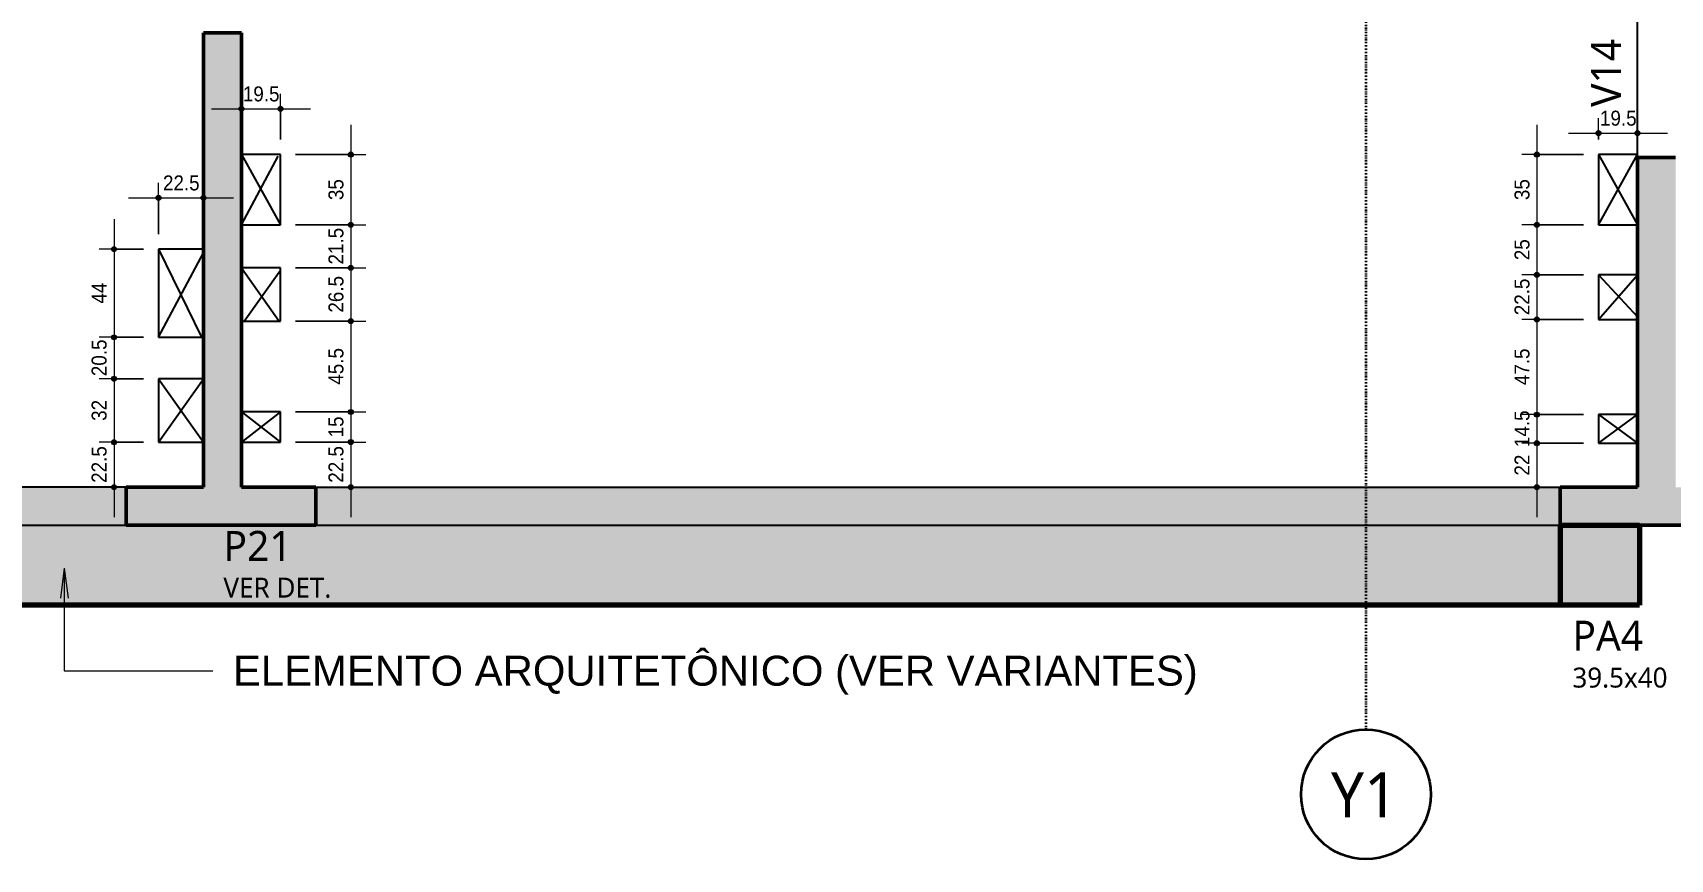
# Model space of a CAD drawing. Header units: centimetres. Extents: x -1981 to 73905, y -3196 to 88043.
# Drawn here: x -1326 to -506, y -1083 to -669 of the extents above; entities that cross this region are included whole.
import ezdxf

# ---------------------------------------------------------------- set-up
doc = ezdxf.new("R2010")
doc.units = ezdxf.units.CM
doc.linetypes.add('Dash dot', pattern=[1.5875, 0.635, -0.47625, 0, -0.47625])
for name, color, linetype, lineweight in [('A-ANNO-DIMS', 7, 'Continuous', 9), ('A-ANNO-DIMS-50', 7, 'Continuous', 9), ('A-DETL-THIN', 7, 'Continuous', 25), ('A-FLOR', 7, 'Continuous', 25), ('G-ANNO-TEXT', 7, 'Continuous', 9), ('S-BEAM', 7, 'Continuous', 25), ('S-BEAM-IDEN', 7, 'Continuous', 9), ('S-COLS', 7, 'Continuous', 25), ('S-COLS-IDEN', 7, 'Continuous', 9), ('S-GRID', 7, 'Continuous', 9), ('S-GRID-IDEN', 7, 'Continuous', 9)]:
    doc.layers.add(name, color=color, linetype=linetype, lineweight=lineweight)
doc.styles.add('Arial', font='arial.ttf', dxfattribs={"height": 15})
doc.styles.add('Arial_1', font='arial.ttf', dxfattribs={"width": 0.9, "height": 7.5})
doc.styles.add('Gadugi', font='gadugi.ttf', dxfattribs={"height": 15})
doc.styles.add('Gadugi_1', font='gadugi.ttf', dxfattribs={"height": 10})
doc.styles.add('Gadugi_2', font='gadugi.ttf', dxfattribs={"height": 0.2})
doc.styles.add('Gadugi_3', font='gadugi.ttf', dxfattribs={"height": 22.5})
doc.dimstyles.new('PED_1_5mm_ESQ', dxfattribs={"dimscale": 30.48, "dimtxt": 7.651945, "dimasz": 0.328084, "dimexe": 0.246063, "dimexo": 0.246063, "dimgap": 0.049213, "dimtad": 1, "dimdec": 1, "dimrnd": 0.5, "dimdsep": 46, "dimtxsty": 'Arial_1', "dimblk1": 'DOTSMALL', "dimblk2": 'DOTSMALL', "dimsah": 1, "dimcen": 0.09, "dimdle": 0.492126, "dimazin": 0, "dimtfac": 1, "dimtdec": 4, "dimtix": 1, "dimtmove": 0, "dimatfit": 3, "dimfxl": 1, "dimtvp": 1, "dimtolj": 1, "dimtzin": 0, "dimarcsym": 2})

# ---------------------------------------------------------------- blocks, each defined once
blk = doc.blocks.new('PED_TAG_PILAR_R04 - PILAR VER DET_-2523782-PL G 001 - FORMA DO PAVIMENTO TIPO 2')
at = {"layer": 'S-COLS-IDEN', "insert": (0.115, -0.633), "char_height": 0.2, "width": 1.37089, "attachment_point": 1, "style": 'Gadugi_2'}
blk.add_mtext('VER DET.', dxfattribs=at)
blk = doc.blocks.new('Eixo - Y1-2173029-PL G 001 - FORMA DO PAVIMENTO TIPO 2')
at = {"layer": 'S-GRID-IDEN', "color": 6, "lineweight": 35, "true_color": 0xff00ff}
blk.add_circle((0, 0), 0.65, dxfattribs=at)
blk = doc.blocks.new('DIMBLOCK221-PL G 001 - FORMA DO PAVIMENTO TIPO 2')
at = {"layer": 'A-ANNO-DIMS-50'}
h = blk.add_hatch(color=256, dxfattribs=at)
edge = h.paths.add_edge_path(flags=0)
edge.add_arc((-573.23, -730.41), 1.25, 0, 360)
h = blk.add_hatch(color=256, dxfattribs=at)
edge = h.paths.add_edge_path(flags=0)
edge.add_arc((-573.23, -765.59), 1.25, 0, 360)
for p, q in [((-573.23, -715.41), (-573.23, -765.59)), ((-549.86, -730.41), (-580.73, -730.41)), ((-573.23, -730.41), (-549.86, -730.41)), ((-549.86, -765.59), (-580.73, -765.59)), ((-573.23, -765.59), (-549.86, -765.59))]:
    blk.add_line(p, q, dxfattribs=at)
for centre in [(-573.23, -730.41), (-573.23, -765.59)]:
    blk.add_circle(centre, 1.25, dxfattribs=at)
at = {"layer": 'A-ANNO-DIMS-50', "color": 0, "insert": (-584.47, -753.18), "char_height": 7.5, "width": 12.4315, "attachment_point": 1, "rotation": 90, "line_spacing_factor": 0.941778, "style": 'Arial_1'}
blk.add_mtext('35', dxfattribs=at)
blk = doc.blocks.new('_DotSmall')
at = {"color": 0, "linetype": 'ByBlock', "const_width": 0.5}
blk.add_lwpolyline([(-0.0625, 0, 1), (0.0625, 0, 1)], format="xyb", close=True, dxfattribs=at)
blk = doc.blocks.new('DIMBLOCK222-PL G 001 - FORMA DO PAVIMENTO TIPO 2')
at = {"layer": 'A-ANNO-DIMS-50'}
h = blk.add_hatch(color=256, dxfattribs=at)
edge = h.paths.add_edge_path(flags=0)
edge.add_arc((-573.23, -765.59), 1.25, 0, 360)
h = blk.add_hatch(color=256, dxfattribs=at)
edge = h.paths.add_edge_path(flags=0)
edge.add_arc((-573.23, -790.57), 1.25, 0, 360)
for p, q in [((-549.86, -765.59), (-580.73, -765.59)), ((-573.23, -765.59), (-573.23, -790.57)), ((-573.23, -765.59), (-549.86, -765.59)), ((-549.86, -790.57), (-580.73, -790.57)), ((-573.23, -790.57), (-549.86, -790.57))]:
    blk.add_line(p, q, dxfattribs=at)
for centre in [(-573.23, -765.59), (-573.23, -790.57)]:
    blk.add_circle(centre, 1.25, dxfattribs=at)
at = {"layer": 'A-ANNO-DIMS-50', "color": 0, "insert": (-584.47, -783.26), "char_height": 7.5, "width": 12.4315, "attachment_point": 1, "rotation": 90, "line_spacing_factor": 0.941778, "style": 'Arial_1'}
blk.add_mtext('25', dxfattribs=at)
blk = doc.blocks.new('DIMBLOCK223-PL G 001 - FORMA DO PAVIMENTO TIPO 2')
at = {"layer": 'A-ANNO-DIMS-50'}
h = blk.add_hatch(color=256, dxfattribs=at)
edge = h.paths.add_edge_path(flags=0)
edge.add_arc((-573.23, -790.57), 1.25, 0, 360)
h = blk.add_hatch(color=256, dxfattribs=at)
edge = h.paths.add_edge_path(flags=0)
edge.add_arc((-573.23, -812.94), 1.25, 0, 360)
for p, q in [((-549.86, -790.57), (-580.73, -790.57)), ((-573.23, -790.57), (-573.23, -812.94)), ((-573.23, -790.57), (-549.86, -790.57)), ((-549.86, -812.94), (-580.73, -812.94)), ((-573.23, -812.94), (-549.86, -812.94))]:
    blk.add_line(p, q, dxfattribs=at)
for centre in [(-573.23, -790.57), (-573.23, -812.94)]:
    blk.add_circle(centre, 1.25, dxfattribs=at)
at = {"layer": 'A-ANNO-DIMS-50', "color": 0, "insert": (-584.47, -810.82), "char_height": 7.5, "width": 21.7551, "attachment_point": 1, "rotation": 90, "line_spacing_factor": 0.941778, "style": 'Arial_1'}
blk.add_mtext('22.5', dxfattribs=at)
blk = doc.blocks.new('DIMBLOCK224-PL G 001 - FORMA DO PAVIMENTO TIPO 2')
at = {"layer": 'A-ANNO-DIMS-50'}
h = blk.add_hatch(color=256, dxfattribs=at)
edge = h.paths.add_edge_path(flags=0)
edge.add_arc((-573.23, -812.94), 1.25, 0, 360)
h = blk.add_hatch(color=256, dxfattribs=at)
edge = h.paths.add_edge_path(flags=0)
edge.add_arc((-573.23, -860.61), 1.25, 0, 360)
for p, q in [((-549.86, -812.94), (-580.73, -812.94)), ((-573.23, -812.94), (-573.23, -860.61)), ((-573.23, -812.94), (-549.86, -812.94)), ((-549.86, -860.61), (-580.73, -860.61)), ((-573.23, -860.61), (-549.86, -860.61))]:
    blk.add_line(p, q, dxfattribs=at)
for centre in [(-573.23, -812.94), (-573.23, -860.61)]:
    blk.add_circle(centre, 1.25, dxfattribs=at)
at = {"layer": 'A-ANNO-DIMS-50', "color": 0, "insert": (-584.47, -845.84), "char_height": 7.5, "width": 21.7551, "attachment_point": 1, "rotation": 90, "line_spacing_factor": 0.941778, "style": 'Arial_1'}
blk.add_mtext('47.5', dxfattribs=at)
blk = doc.blocks.new('DIMBLOCK225-PL G 001 - FORMA DO PAVIMENTO TIPO 2')
at = {"layer": 'A-ANNO-DIMS-50'}
h = blk.add_hatch(color=256, dxfattribs=at)
edge = h.paths.add_edge_path(flags=0)
edge.add_arc((-573.23, -860.61), 1.25, 0, 360)
h = blk.add_hatch(color=256, dxfattribs=at)
edge = h.paths.add_edge_path(flags=0)
edge.add_arc((-573.23, -874.94), 1.25, 0, 360)
for p, q in [((-549.86, -860.61), (-580.73, -860.61)), ((-573.23, -860.61), (-573.23, -874.94)), ((-573.23, -860.61), (-549.86, -860.61)), ((-549.86, -874.94), (-580.73, -874.94)), ((-573.23, -874.94), (-549.86, -874.94))]:
    blk.add_line(p, q, dxfattribs=at)
for centre in [(-573.23, -860.61), (-573.23, -874.94)]:
    blk.add_circle(centre, 1.25, dxfattribs=at)
at = {"layer": 'A-ANNO-DIMS-50', "color": 0, "insert": (-584.47, -876.84), "char_height": 7.5, "width": 21.7551, "attachment_point": 1, "rotation": 90, "line_spacing_factor": 0.941778, "style": 'Arial_1'}
blk.add_mtext('14.5', dxfattribs=at)
blk = doc.blocks.new('DIMBLOCK226-PL G 001 - FORMA DO PAVIMENTO TIPO 2')
at = {"layer": 'A-ANNO-DIMS-50'}
h = blk.add_hatch(color=256, dxfattribs=at)
edge = h.paths.add_edge_path(flags=0)
edge.add_arc((-573.23, -874.94), 1.25, 0, 360)
h = blk.add_hatch(color=256, dxfattribs=at)
edge = h.paths.add_edge_path(flags=0)
edge.add_arc((-573.23, -896.95), 1.25, 0, 360)
for p, q in [((-549.86, -874.94), (-580.73, -874.94)), ((-573.23, -874.94), (-573.23, -911.95)), ((-573.23, -874.94), (-549.86, -874.94)), ((-569.09, -896.95), (-580.73, -896.95)), ((-573.23, -896.95), (-569.09, -896.95))]:
    blk.add_line(p, q, dxfattribs=at)
for centre in [(-573.23, -874.94), (-573.23, -896.95)]:
    blk.add_circle(centre, 1.25, dxfattribs=at)
at = {"layer": 'A-ANNO-DIMS-50', "color": 0, "insert": (-584.47, -891.12), "char_height": 7.5, "width": 12.4315, "attachment_point": 1, "rotation": 90, "line_spacing_factor": 0.941778, "style": 'Arial_1'}
blk.add_mtext('22', dxfattribs=at)
blk = doc.blocks.new('DIMBLOCK227-PL G 001 - FORMA DO PAVIMENTO TIPO 2')
at = {"layer": 'A-ANNO-DIMS-50'}
h = blk.add_hatch(color=256, dxfattribs=at)
edge = h.paths.add_edge_path(flags=0)
edge.add_arc((-542.36, -719.64), 1.25, 0, 360)
h = blk.add_hatch(color=256, dxfattribs=at)
edge = h.paths.add_edge_path(flags=0)
edge.add_arc((-522.86, -719.64), 1.25, 0, 360)
for p, q in [((-542.36, -722.91), (-542.36, -712.14)), ((-522.86, -724.33), (-522.86, -712.14)), ((-557.36, -719.64), (-507.86, -719.64)), ((-542.36, -719.64), (-542.36, -722.91)), ((-522.86, -719.64), (-522.86, -724.33))]:
    blk.add_line(p, q, dxfattribs=at)
for centre in [(-542.36, -719.64), (-522.86, -719.64)]:
    blk.add_circle(centre, 1.25, dxfattribs=at)
at = {"layer": 'A-ANNO-DIMS-50', "color": 0, "insert": (-541.68, -708.4), "char_height": 7.5, "width": 21.7551, "attachment_point": 1, "line_spacing_factor": 0.941778, "style": 'Arial_1'}
blk.add_mtext('19.5', dxfattribs=at)
blk = doc.blocks.new('DIMBLOCK228-PL G 001 - FORMA DO PAVIMENTO TIPO 2')
at = {"layer": 'A-ANNO-DIMS-50'}
h = blk.add_hatch(color=256, dxfattribs=at)
edge = h.paths.add_edge_path(flags=0)
edge.add_arc((-1167.09, -730.41), 1.25, 0, 360)
h = blk.add_hatch(color=256, dxfattribs=at)
edge = h.paths.add_edge_path(flags=0)
edge.add_arc((-1167.09, -765.59), 1.25, 0, 360)
for p, q in [((-1167.09, -715.41), (-1167.09, -765.59)), ((-1194.86, -730.41), (-1159.59, -730.41)), ((-1167.09, -730.41), (-1194.86, -730.41)), ((-1194.86, -765.59), (-1159.59, -765.59)), ((-1167.09, -765.59), (-1194.86, -765.59))]:
    blk.add_line(p, q, dxfattribs=at)
for centre in [(-1167.09, -730.41), (-1167.09, -765.59)]:
    blk.add_circle(centre, 1.25, dxfattribs=at)
at = {"layer": 'A-ANNO-DIMS-50', "color": 0, "insert": (-1178.32, -753.18), "char_height": 7.5, "width": 12.4315, "attachment_point": 1, "rotation": 90, "line_spacing_factor": 0.941778, "style": 'Arial_1'}
blk.add_mtext('35', dxfattribs=at)
blk = doc.blocks.new('DIMBLOCK229-PL G 001 - FORMA DO PAVIMENTO TIPO 2')
at = {"layer": 'A-ANNO-DIMS-50'}
h = blk.add_hatch(color=256, dxfattribs=at)
edge = h.paths.add_edge_path(flags=0)
edge.add_arc((-1167.09, -765.59), 1.25, 0, 360)
h = blk.add_hatch(color=256, dxfattribs=at)
edge = h.paths.add_edge_path(flags=0)
edge.add_arc((-1167.09, -787.12), 1.25, 0, 360)
for p, q in [((-1194.86, -765.59), (-1159.59, -765.59)), ((-1167.09, -765.59), (-1194.86, -765.59)), ((-1167.09, -765.59), (-1167.09, -787.12)), ((-1194.86, -787.12), (-1159.59, -787.12)), ((-1167.09, -787.12), (-1194.86, -787.12))]:
    blk.add_line(p, q, dxfattribs=at)
for centre in [(-1167.09, -765.59), (-1167.09, -787.12)]:
    blk.add_circle(centre, 1.25, dxfattribs=at)
at = {"layer": 'A-ANNO-DIMS-50', "color": 0, "insert": (-1178.32, -785.42), "char_height": 7.5, "width": 21.7551, "attachment_point": 1, "rotation": 90, "line_spacing_factor": 0.941778, "style": 'Arial_1'}
blk.add_mtext('21.5', dxfattribs=at)
blk = doc.blocks.new('DIMBLOCK230-PL G 001 - FORMA DO PAVIMENTO TIPO 2')
at = {"layer": 'A-ANNO-DIMS-50'}
h = blk.add_hatch(color=256, dxfattribs=at)
edge = h.paths.add_edge_path(flags=0)
edge.add_arc((-1167.09, -787.12), 1.25, 0, 360)
h = blk.add_hatch(color=256, dxfattribs=at)
edge = h.paths.add_edge_path(flags=0)
edge.add_arc((-1167.09, -813.78), 1.25, 0, 360)
for p, q in [((-1194.86, -787.12), (-1159.59, -787.12)), ((-1167.09, -787.12), (-1194.86, -787.12)), ((-1167.09, -787.12), (-1167.09, -813.78)), ((-1194.86, -813.78), (-1159.59, -813.78)), ((-1167.09, -813.78), (-1194.86, -813.78))]:
    blk.add_line(p, q, dxfattribs=at)
for centre in [(-1167.09, -787.12), (-1167.09, -813.78)]:
    blk.add_circle(centre, 1.25, dxfattribs=at)
at = {"layer": 'A-ANNO-DIMS-50', "color": 0, "insert": (-1178.32, -809.52), "char_height": 7.5, "width": 21.7551, "attachment_point": 1, "rotation": 90, "line_spacing_factor": 0.941778, "style": 'Arial_1'}
blk.add_mtext('26.5', dxfattribs=at)
blk = doc.blocks.new('DIMBLOCK231-PL G 001 - FORMA DO PAVIMENTO TIPO 2')
at = {"layer": 'A-ANNO-DIMS-50'}
h = blk.add_hatch(color=256, dxfattribs=at)
edge = h.paths.add_edge_path(flags=0)
edge.add_arc((-1167.09, -813.78), 1.25, 0, 360)
h = blk.add_hatch(color=256, dxfattribs=at)
edge = h.paths.add_edge_path(flags=0)
edge.add_arc((-1167.09, -859.28), 1.25, 0, 360)
for p, q in [((-1194.86, -813.78), (-1159.59, -813.78)), ((-1167.09, -813.78), (-1194.86, -813.78)), ((-1167.09, -813.78), (-1167.09, -859.28)), ((-1194.86, -859.28), (-1159.59, -859.28)), ((-1167.09, -859.28), (-1194.86, -859.28))]:
    blk.add_line(p, q, dxfattribs=at)
for centre in [(-1167.09, -813.78), (-1167.09, -859.28)]:
    blk.add_circle(centre, 1.25, dxfattribs=at)
at = {"layer": 'A-ANNO-DIMS-50', "color": 0, "insert": (-1178.32, -845.59), "char_height": 7.5, "width": 21.7551, "attachment_point": 1, "rotation": 90, "line_spacing_factor": 0.941778, "style": 'Arial_1'}
blk.add_mtext('45.5', dxfattribs=at)
blk = doc.blocks.new('DIMBLOCK232-PL G 001 - FORMA DO PAVIMENTO TIPO 2')
at = {"layer": 'A-ANNO-DIMS-50'}
h = blk.add_hatch(color=256, dxfattribs=at)
edge = h.paths.add_edge_path(flags=0)
edge.add_arc((-1167.09, -859.28), 1.25, 0, 360)
h = blk.add_hatch(color=256, dxfattribs=at)
edge = h.paths.add_edge_path(flags=0)
edge.add_arc((-1167.09, -874.33), 1.25, 0, 360)
for p, q in [((-1194.86, -859.28), (-1159.59, -859.28)), ((-1167.09, -859.28), (-1194.86, -859.28)), ((-1167.09, -859.28), (-1167.09, -874.33)), ((-1194.86, -874.33), (-1159.59, -874.33)), ((-1167.09, -874.33), (-1194.86, -874.33))]:
    blk.add_line(p, q, dxfattribs=at)
for centre in [(-1167.09, -859.28), (-1167.09, -874.33)]:
    blk.add_circle(centre, 1.25, dxfattribs=at)
at = {"layer": 'A-ANNO-DIMS-50', "color": 0, "insert": (-1178.32, -871.98), "char_height": 7.5, "width": 12.4315, "attachment_point": 1, "rotation": 90, "line_spacing_factor": 0.941778, "style": 'Arial_1'}
blk.add_mtext('15', dxfattribs=at)
blk = doc.blocks.new('DIMBLOCK233-PL G 001 - FORMA DO PAVIMENTO TIPO 2')
at = {"layer": 'A-ANNO-DIMS-50'}
h = blk.add_hatch(color=256, dxfattribs=at)
edge = h.paths.add_edge_path(flags=0)
edge.add_arc((-1167.09, -874.33), 1.25, 0, 360)
h = blk.add_hatch(color=256, dxfattribs=at)
edge = h.paths.add_edge_path(flags=0)
edge.add_arc((-1167.09, -896.95), 1.25, 0, 360)
for p, q in [((-1194.86, -874.33), (-1159.59, -874.33)), ((-1167.09, -874.33), (-1194.86, -874.33)), ((-1167.09, -874.33), (-1167.09, -911.95)), ((-1177.11, -896.95), (-1159.59, -896.95)), ((-1167.09, -896.95), (-1177.11, -896.95))]:
    blk.add_line(p, q, dxfattribs=at)
for centre in [(-1167.09, -874.33), (-1167.09, -896.95)]:
    blk.add_circle(centre, 1.25, dxfattribs=at)
at = {"layer": 'A-ANNO-DIMS-50', "color": 0, "insert": (-1178.32, -894.7), "char_height": 7.5, "width": 21.7551, "attachment_point": 1, "rotation": 90, "line_spacing_factor": 0.941778, "style": 'Arial_1'}
blk.add_mtext('22.5', dxfattribs=at)
blk = doc.blocks.new('DIMBLOCK234-PL G 001 - FORMA DO PAVIMENTO TIPO 2')
at = {"layer": 'A-ANNO-DIMS-50'}
h = blk.add_hatch(color=256, dxfattribs=at)
edge = h.paths.add_edge_path(flags=0)
edge.add_arc((-1221.86, -707.49), 1.25, 0, 360)
h = blk.add_hatch(color=256, dxfattribs=at)
edge = h.paths.add_edge_path(flags=0)
edge.add_arc((-1202.36, -707.49), 1.25, 0, 360)
for p, q in [((-1221.86, -713.22), (-1221.86, -699.99)), ((-1202.36, -722.91), (-1202.36, -699.99)), ((-1236.86, -707.49), (-1187.36, -707.49)), ((-1221.86, -707.49), (-1221.86, -713.22)), ((-1202.36, -707.49), (-1202.36, -722.91))]:
    blk.add_line(p, q, dxfattribs=at)
for centre in [(-1221.86, -707.49), (-1202.36, -707.49)]:
    blk.add_circle(centre, 1.25, dxfattribs=at)
at = {"layer": 'A-ANNO-DIMS-50', "color": 0, "insert": (-1221.18, -696.25), "char_height": 7.5, "width": 21.7551, "attachment_point": 1, "line_spacing_factor": 0.941778, "style": 'Arial_1'}
blk.add_mtext('19.5', dxfattribs=at)
blk = doc.blocks.new('DIMBLOCK235-PL G 001 - FORMA DO PAVIMENTO TIPO 2')
at = {"layer": 'A-ANNO-DIMS-50'}
h = blk.add_hatch(color=256, dxfattribs=at)
edge = h.paths.add_edge_path(flags=0)
edge.add_arc((-1285.69, -777.75), 1.25, 0, 360)
h = blk.add_hatch(color=256, dxfattribs=at)
edge = h.paths.add_edge_path(flags=0)
edge.add_arc((-1285.69, -821.89), 1.25, 0, 360)
for p, q in [((-1285.69, -762.75), (-1285.69, -821.89)), ((-1270.86, -777.75), (-1293.19, -777.75)), ((-1285.69, -777.75), (-1270.86, -777.75)), ((-1270.86, -821.89), (-1293.19, -821.89)), ((-1285.69, -821.89), (-1270.86, -821.89))]:
    blk.add_line(p, q, dxfattribs=at)
for centre in [(-1285.69, -777.75), (-1285.69, -821.89)]:
    blk.add_circle(centre, 1.25, dxfattribs=at)
at = {"layer": 'A-ANNO-DIMS-50', "color": 0, "insert": (-1296.92, -805), "char_height": 7.5, "width": 12.4315, "attachment_point": 1, "rotation": 90, "line_spacing_factor": 0.941778, "style": 'Arial_1'}
blk.add_mtext('44', dxfattribs=at)
blk = doc.blocks.new('DIMBLOCK236-PL G 001 - FORMA DO PAVIMENTO TIPO 2')
at = {"layer": 'A-ANNO-DIMS-50'}
h = blk.add_hatch(color=256, dxfattribs=at)
edge = h.paths.add_edge_path(flags=0)
edge.add_arc((-1285.69, -821.89), 1.25, 0, 360)
h = blk.add_hatch(color=256, dxfattribs=at)
edge = h.paths.add_edge_path(flags=0)
edge.add_arc((-1285.69, -842.63), 1.25, 0, 360)
for p, q in [((-1270.86, -821.89), (-1293.19, -821.89)), ((-1285.69, -821.89), (-1285.69, -842.63)), ((-1285.69, -821.89), (-1270.86, -821.89)), ((-1270.86, -842.63), (-1293.19, -842.63)), ((-1285.69, -842.63), (-1270.86, -842.63))]:
    blk.add_line(p, q, dxfattribs=at)
for centre in [(-1285.69, -821.89), (-1285.69, -842.63)]:
    blk.add_circle(centre, 1.25, dxfattribs=at)
at = {"layer": 'A-ANNO-DIMS-50', "color": 0, "insert": (-1296.92, -841.33), "char_height": 7.5, "width": 21.7551, "attachment_point": 1, "rotation": 90, "line_spacing_factor": 0.941778, "style": 'Arial_1'}
blk.add_mtext('20.5', dxfattribs=at)
blk = doc.blocks.new('DIMBLOCK237-PL G 001 - FORMA DO PAVIMENTO TIPO 2')
at = {"layer": 'A-ANNO-DIMS-50'}
h = blk.add_hatch(color=256, dxfattribs=at)
edge = h.paths.add_edge_path(flags=0)
edge.add_arc((-1285.69, -842.63), 1.25, 0, 360)
h = blk.add_hatch(color=256, dxfattribs=at)
edge = h.paths.add_edge_path(flags=0)
edge.add_arc((-1285.69, -874.44), 1.25, 0, 360)
for p, q in [((-1270.86, -842.63), (-1293.19, -842.63)), ((-1285.69, -842.63), (-1285.69, -874.44)), ((-1285.69, -842.63), (-1270.86, -842.63)), ((-1270.86, -874.44), (-1293.19, -874.44)), ((-1285.69, -874.44), (-1270.86, -874.44))]:
    blk.add_line(p, q, dxfattribs=at)
for centre in [(-1285.69, -842.63), (-1285.69, -874.44)]:
    blk.add_circle(centre, 1.25, dxfattribs=at)
at = {"layer": 'A-ANNO-DIMS-50', "color": 0, "insert": (-1296.92, -863.72), "char_height": 7.5, "width": 12.4315, "attachment_point": 1, "rotation": 90, "line_spacing_factor": 0.941778, "style": 'Arial_1'}
blk.add_mtext('32', dxfattribs=at)
blk = doc.blocks.new('DIMBLOCK238-PL G 001 - FORMA DO PAVIMENTO TIPO 2')
at = {"layer": 'A-ANNO-DIMS-50'}
h = blk.add_hatch(color=256, dxfattribs=at)
edge = h.paths.add_edge_path(flags=0)
edge.add_arc((-1285.69, -874.44), 1.25, 0, 360)
h = blk.add_hatch(color=256, dxfattribs=at)
edge = h.paths.add_edge_path(flags=0)
edge.add_arc((-1285.69, -896.95), 1.25, 0, 360)
for p, q in [((-1270.86, -874.44), (-1293.19, -874.44)), ((-1285.69, -874.44), (-1285.69, -911.95)), ((-1285.69, -874.44), (-1270.86, -874.44)), ((-1287.11, -896.95), (-1278.19, -896.95)), ((-1285.69, -896.95), (-1287.11, -896.95))]:
    blk.add_line(p, q, dxfattribs=at)
for centre in [(-1285.69, -874.44), (-1285.69, -896.95)]:
    blk.add_circle(centre, 1.25, dxfattribs=at)
at = {"layer": 'A-ANNO-DIMS-50', "color": 0, "insert": (-1296.92, -894.76), "char_height": 7.5, "width": 21.7551, "attachment_point": 1, "rotation": 90, "line_spacing_factor": 0.941778, "style": 'Arial_1'}
blk.add_mtext('22.5', dxfattribs=at)
blk = doc.blocks.new('DIMBLOCK239-PL G 001 - FORMA DO PAVIMENTO TIPO 2')
at = {"layer": 'A-ANNO-DIMS-50'}
h = blk.add_hatch(color=256, dxfattribs=at)
edge = h.paths.add_edge_path(flags=0)
edge.add_arc((-1263.36, -752.06), 1.25, 0, 360)
h = blk.add_hatch(color=256, dxfattribs=at)
edge = h.paths.add_edge_path(flags=0)
edge.add_arc((-1240.86, -752.06), 1.25, 0, 360)
for p, q in [((-1263.36, -770.25), (-1263.36, -744.56)), ((-1240.86, -757.79), (-1240.86, -744.56)), ((-1278.36, -752.06), (-1225.86, -752.06)), ((-1263.36, -752.06), (-1263.36, -770.25)), ((-1240.86, -752.06), (-1240.86, -757.79))]:
    blk.add_line(p, q, dxfattribs=at)
for centre in [(-1263.36, -752.06), (-1240.86, -752.06)]:
    blk.add_circle(centre, 1.25, dxfattribs=at)
at = {"layer": 'A-ANNO-DIMS-50', "color": 0, "insert": (-1261.18, -740.82), "char_height": 7.5, "width": 21.7551, "attachment_point": 1, "line_spacing_factor": 0.941778, "style": 'Arial_1'}
blk.add_mtext('22.5', dxfattribs=at)

msp = doc.modelspace()

# ---------------------------------------------------------------- hatches: boundary and pattern name
at = {"layer": 'A-FLOR', "true_color": 0xffffcc}
msp.add_hatch(color=7, dxfattribs=at).paths.add_polyline_path([(-561.36, -955.95), (-561.36, -915.95), (-1740.36, -915.95), (-1740.36, -955.95), (-561.59, -955.95)], flags=0)
at = {"layer": 'S-BEAM', "true_color": 0xffffcc}
for points in [[(-1743.86, -915.95), (-1279.61, -915.95), (-1279.61, -896.95), (-1743.86, -896.95)], [(-561.59, -915.95), (-561.59, -896.95), (-1184.61, -896.95), (-1184.61, -915.95), (-795.11, -915.95)]]:
    msp.add_hatch(color=7, dxfattribs=at).paths.add_polyline_path(points, flags=0)
at = {"layer": 'S-COLS', "true_color": 0x808080}
for points in [[(-1184.61, -915.95), (-1184.61, -896.95), (-1221.86, -896.95), (-1221.86, -669.38), (-1240.86, -669.38), (-1240.86, -896.95), (-1279.61, -896.95), (-1279.61, -915.95)], [(-561.59, -915.95), (-24.6, -915.95), (-24.6, -896.95), (-63.35, -896.95), (-63.35, -731.83), (-82.35, -731.83), (-82.35, -896.95), (-503.86, -896.95), (-503.86, -731.83), (-522.86, -731.83), (-522.86, -896.95), (-561.59, -896.95)], [(-521.86, -955.95), (-521.86, -915.95), (-561.36, -915.95), (-561.36, -955.95)]]:
    msp.add_hatch(color=8, dxfattribs=at).paths.add_polyline_path(points, flags=0)

# ---------------------------------------------------------------- linework, layer by layer
at = {"layer": 'A-DETL-THIN'}
for p, q in [((-1221.86, -730.41), (-1202.36, -765.59)), ((-1221.86, -765.59), (-1203.56, -731.16)), ((-542.36, -765.59), (-522.86, -730.41)), ((-542.36, -730.41), (-522.86, -765.59)), ((-1263.36, -777.75), (-1241.83, -821.89)), ((-1263.36, -821.89), (-1240.86, -779.58)), ((-1221.86, -787.12), (-1203.01, -813.78)), ((-1220.46, -813.78), (-1202.36, -788.19)), ((-542.36, -812.94), (-522.86, -790.57)), ((-542.36, -790.57), (-522.86, -811.6)), ((-1263.36, -842.63), (-1240.86, -874.44)), ((-1263.36, -874.44), (-1240.86, -842.63)), ((-1221.86, -859.28), (-1202.36, -874.33)), ((-1202.36, -859.28), (-1221.86, -874.33)), ((-542.36, -874.94), (-522.86, -860.61)), ((-542.36, -860.61), (-522.86, -874.94))]:
    msp.add_line(p, q, dxfattribs=at)
at = {"layer": 'A-FLOR'}
for p, q in [((-1202.36, -730.41), (-1221.86, -730.41)), ((-1202.36, -765.59), (-1202.36, -730.41)), ((-522.86, -730.41), (-542.36, -730.41)), ((-542.36, -730.41), (-542.36, -765.59)), ((-1221.86, -765.59), (-1202.36, -765.59)), ((-542.36, -765.59), (-522.86, -765.59)), ((-1240.86, -777.75), (-1263.36, -777.75)), ((-1263.36, -777.75), (-1263.36, -821.89)), ((-1202.36, -787.12), (-1221.86, -787.12)), ((-1202.36, -813.78), (-1202.36, -787.12)), ((-522.86, -790.57), (-542.36, -790.57)), ((-542.36, -790.57), (-542.36, -812.94)), ((-1221.86, -813.78), (-1202.36, -813.78)), ((-542.36, -812.94), (-522.86, -812.94)), ((-1263.36, -821.89), (-1240.86, -821.89)), ((-1240.86, -842.63), (-1263.36, -842.63)), ((-1263.36, -842.63), (-1263.36, -874.44)), ((-1202.36, -859.28), (-1221.86, -859.28)), ((-1202.36, -874.33), (-1202.36, -859.28)), ((-522.86, -860.61), (-542.36, -860.61)), ((-542.36, -860.61), (-542.36, -874.94)), ((-1263.36, -874.44), (-1240.86, -874.44)), ((-1221.86, -874.33), (-1202.36, -874.33)), ((-542.36, -874.94), (-522.86, -874.94))]:
    msp.add_line(p, q, dxfattribs=at)
at = {"layer": 'A-FLOR', "color": 190, "lineweight": 70, "true_color": 0x8000ff}
msp.add_line((-561.36, -955.95), (-1740.36, -955.95), dxfattribs=at)
at = {"layer": 'G-ANNO-TEXT'}
for p, q in [((-1310.59, -937.56), (-1312.56, -952.56)), ((-1310.59, -937.56), (-1308.61, -952.56)), ((-1310.59, -937.56), (-1310.59, -988.82)), ((-1310.59, -988.82), (-1236.17, -988.82))]:
    msp.add_line(p, q, dxfattribs=at)
at = {"layer": 'S-BEAM'}
for p, q in [((-522.86, -731.83), (-522.86, -421.88)), ((-1279.61, -896.95), (-1743.86, -896.95)), ((-1184.61, -896.95), (-561.59, -896.95)), ((-1743.86, -915.95), (-1279.61, -915.95)), ((-1184.61, -915.95), (-561.59, -915.95))]:
    msp.add_line(p, q, dxfattribs=at)
at = {"layer": 'S-COLS', "lineweight": 50}
for p, q in [((-1240.86, -896.95), (-1240.86, -669.38)), ((-1240.86, -669.38), (-1221.86, -669.38)), ((-1221.86, -669.38), (-1221.86, -896.95)), ((-522.86, -896.95), (-522.86, -731.83)), ((-522.86, -731.83), (-503.86, -731.83)), ((-1279.61, -915.95), (-1279.61, -896.95)), ((-1279.61, -896.95), (-1240.86, -896.95)), ((-1221.86, -896.95), (-1184.61, -896.95)), ((-1184.61, -896.95), (-1184.61, -915.95)), ((-561.59, -915.95), (-561.59, -896.95)), ((-561.59, -896.95), (-522.86, -896.95)), ((-1184.61, -915.95), (-1279.61, -915.95)), ((-24.6, -915.95), (-561.59, -915.95))]:
    msp.add_line(p, q, dxfattribs=at)
at = {"layer": 'S-COLS', "color": 190, "lineweight": 70, "true_color": 0x8000ff}
for p, q in [((-561.36, -955.95), (-561.36, -915.95)), ((-561.36, -915.95), (-521.86, -915.95)), ((-521.86, -915.95), (-521.86, -955.95)), ((-521.86, -955.95), (-561.36, -955.95))]:
    msp.add_line(p, q, dxfattribs=at)
at = {"layer": 'S-GRID', "color": 6, "linetype": 'Dash dot', "lineweight": 35, "true_color": 0xff00ff}
msp.add_line((-658.86, 890.4), (-658.86, -1018.23), dxfattribs=at)

# ---------------------------------------------------------------- block references
at = {"layer": 'S-COLS-IDEN', "xscale": 49.99999999999998, "yscale": 49.99999999999998, "zscale": 49.99999999999998}
msp.add_blockref('PED_TAG_PILAR_R04 - PILAR VER DET_-2523782-PL G 001 - FORMA DO PAVIMENTO TIPO 2', (-1236.66, -910.59), dxfattribs=at)
at = {"layer": 'S-GRID-IDEN', "color": 6, "true_color": 0xff00ff, "xscale": 49.99999999999998, "yscale": 49.99999999999998, "zscale": 49.99999999999998, "rotation": 180}
msp.add_blockref('Eixo - Y1-2173029-PL G 001 - FORMA DO PAVIMENTO TIPO 2', (-658.86, -1050.73), dxfattribs=at)

# ---------------------------------------------------------------- texts
at = {"layer": 'G-ANNO-TEXT', "insert": (-1226.17, -981.32), "char_height": 15, "width": 594.4513, "attachment_point": 1, "style": 'Arial'}
msp.add_mtext('ELEMENTO ARQUITETÔNICO (VER VARIANTES)', dxfattribs=at)
at = {"layer": 'S-BEAM-IDEN', "insert": (-546.14, -706.5), "char_height": 15, "width": 44.0928, "attachment_point": 1, "rotation": 90, "style": 'Gadugi'}
msp.add_mtext('V14', dxfattribs=at)
at = {"layer": 'S-COLS-IDEN', "attachment_point": 1}
for s, insert, char_height, width, style in [('P21', (-1230.91, -918.82), 15, 42.4894, 'Gadugi'), ('PA4', (-555.49, -963.78), 15, 44.8945, 'Gadugi'), ('39.5x40', (-555.49, -987.27), 10, 57.7215, 'Gadugi_1')]:
    msp.add_mtext(s, dxfattribs=dict(at, insert=insert, char_height=char_height, width=width, style=style))
at = {"layer": 'S-GRID-IDEN', "color": 6, "true_color": 0xff00ff, "insert": (-676.38, -1039.69), "char_height": 22.5, "width": 42.0886, "attachment_point": 1, "style": 'Gadugi_3'}
msp.add_mtext('Y1', dxfattribs=at)

# ---------------------------------------------------------------- dimensions: what is measured, and where the dimension line sits
at = {"layer": 'A-ANNO-DIMS'}
for base, p1, p2, override, picture, middle in [((-1202.36, -707.49), (-1221.86, -705.72), (-1202.36, -730.41), {"dimpost": '<>', "dimfxl": 31.460107}, 'DIMBLOCK234-PL G 001 - FORMA DO PAVIMENTO TIPO 2', (-1212.11, -702.16)), ((-522.86, -719.64), (-542.36, -730.41), (-522.86, -731.83), {"dimpost": '<>', "dimfxl": 19.551566}, 'DIMBLOCK227-PL G 001 - FORMA DO PAVIMENTO TIPO 2', (-532.61, -714.31)), ((-1240.86, -752.06), (-1263.36, -777.75), (-1240.86, -750.29), {"dimpost": '<>', "dimfxl": 35.498395}, 'DIMBLOCK239-PL G 001 - FORMA DO PAVIMENTO TIPO 2', (-1252.11, -746.73))]:
    dim = msp.add_linear_dim(base=base, p1=p1, p2=p2, dimstyle='PED_1_5mm_ESQ', override=override, dxfattribs=at)
    dim.commit()
    dim.dimension.update_dxf_attribs({"geometry": picture, "text_midpoint": middle})
for base, p1, p2, override, picture, middle in [((-1167.09, -765.59), (-1202.36, -730.41), (-1202.36, -765.59), {"dimpost": '<>', "dimfxl": 35.188352}, 'DIMBLOCK228-PL G 001 - FORMA DO PAVIMENTO TIPO 2', (-1172.42, -748)), ((-573.23, -765.59), (-542.36, -730.41), (-542.36, -765.59), {"dimpost": '<>', "dimfxl": 35.188352}, 'DIMBLOCK221-PL G 001 - FORMA DO PAVIMENTO TIPO 2', (-578.56, -748)), ((-1285.69, -821.89), (-1263.36, -777.75), (-1263.36, -821.89), {"dimpost": '<>', "dimfxl": 44.142717}, 'DIMBLOCK235-PL G 001 - FORMA DO PAVIMENTO TIPO 2', (-1290.94, -799.82)), ((-1167.09, -787.12), (-1202.36, -765.59), (-1202.36, -787.12), {"dimpost": '<>', "dimfxl": 21.529154}, 'DIMBLOCK229-PL G 001 - FORMA DO PAVIMENTO TIPO 2', (-1172.41, -776.36)), ((-573.23, -790.57), (-542.36, -765.59), (-542.36, -790.57), {"dimpost": '<>', "dimfxl": 24.979284}, 'DIMBLOCK222-PL G 001 - FORMA DO PAVIMENTO TIPO 2', (-578.56, -778.08)), ((-1167.09, -813.78), (-1202.36, -787.12), (-1202.36, -813.78), {"dimpost": '<>', "dimfxl": 26.657378}, 'DIMBLOCK230-PL G 001 - FORMA DO PAVIMENTO TIPO 2', (-1172.41, -800.45)), ((-573.23, -812.94), (-542.36, -790.57), (-542.36, -812.94), {"dimpost": '<>', "dimfxl": 22.36677}, 'DIMBLOCK223-PL G 001 - FORMA DO PAVIMENTO TIPO 2', (-578.56, -801.76)), ((-573.23, -860.61), (-542.36, -812.94), (-542.36, -860.61), {"dimpost": '<>', "dimfxl": 47.67318}, 'DIMBLOCK224-PL G 001 - FORMA DO PAVIMENTO TIPO 2', (-578.54, -836.78)), ((-1285.69, -842.63), (-1263.36, -821.89), (-1263.36, -842.63), {"dimpost": '<>', "dimfxl": 20.738252}, 'DIMBLOCK236-PL G 001 - FORMA DO PAVIMENTO TIPO 2', (-1291.02, -832.26)), ((-1167.09, -859.28), (-1202.36, -813.78), (-1202.36, -859.28), {"dimpost": '<>', "dimfxl": 45.497356}, 'DIMBLOCK231-PL G 001 - FORMA DO PAVIMENTO TIPO 2', (-1172.4, -836.53)), ((-1285.69, -874.44), (-1263.36, -842.63), (-1263.36, -874.44), {"dimpost": '<>', "dimfxl": 31.814084}, 'DIMBLOCK237-PL G 001 - FORMA DO PAVIMENTO TIPO 2', (-1291.02, -858.54)), ((-1167.0856, -874.3264), (-1202.3643, -859.2788), (-1202.3643, -874.3264), {"dimpost": '<>', "dimfxl": 15.047592}, 'DIMBLOCK232-PL G 001 - FORMA DO PAVIMENTO TIPO 2', (-1172.4149, -866.8026)), ((-573.23, -874.94), (-542.36, -860.61), (-542.36, -874.94), {"dimpost": '<>', "dimfxl": 14.321693}, 'DIMBLOCK225-PL G 001 - FORMA DO PAVIMENTO TIPO 2', (-578.56, -867.77)), ((-1285.69, -896.95), (-1263.36, -874.44), (-1279.61, -896.95), {"dimpost": '<>', "dimfxl": 27.759257}, 'DIMBLOCK238-PL G 001 - FORMA DO PAVIMENTO TIPO 2', (-1291.02, -885.7)), ((-1167.09, -896.95), (-1202.36, -874.33), (-1184.61, -896.95), {"dimpost": '<>', "dimfxl": 28.755156}, 'DIMBLOCK233-PL G 001 - FORMA DO PAVIMENTO TIPO 2', (-1172.41, -885.64)), ((-573.23, -896.95), (-542.36, -874.94), (-561.59, -896.95), {"dimpost": '<>', "dimfxl": 29.228567}, 'DIMBLOCK226-PL G 001 - FORMA DO PAVIMENTO TIPO 2', (-578.49, -885.94))]:
    dim = msp.add_linear_dim(base=base, p1=p1, p2=p2, angle=90, dimstyle='PED_1_5mm_ESQ', override=override, dxfattribs=at)
    dim.commit()
    dim.dimension.update_dxf_attribs({"geometry": picture, "text_midpoint": middle})

doc.saveas('drawing.dxf')
